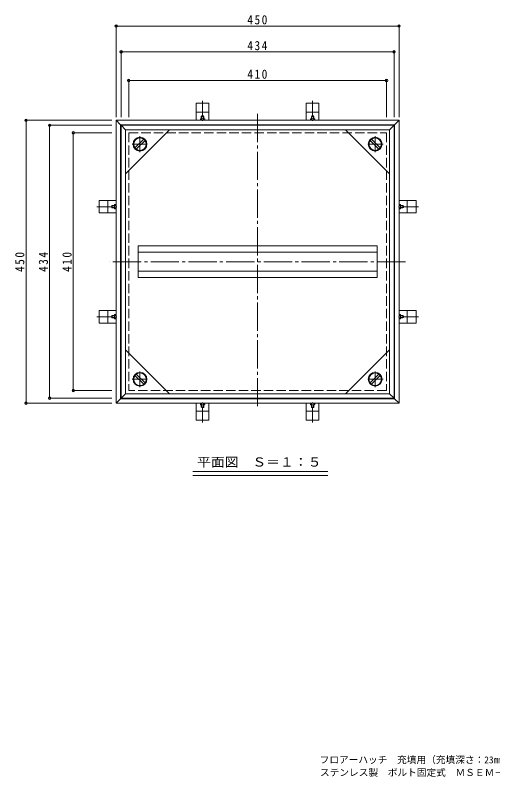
# Model space of a CAD drawing. Units: millimetres on the paper, enlarged 2 times, with parts at other scales. Extents: x -360 to 315, y -273 to 219.
# Drawn here: x -360.1 to -56.3, y -272.8 to 211.7 of the extents above; entities that cross this region are included whole.
import ezdxf
from ezdxf.enums import TextEntityAlignment as Align

# ---------------------------------------------------------------- set-up
doc = ezdxf.new("R2010")
doc.units = ezdxf.units.MM
doc.header["$LTSCALE"] = 2
doc.header["$PDMODE"] = 32
doc.header["$PDSIZE"] = 1.6
for name, pattern in [('CHAIN1', [8, 5, -1, 1, -1]), ('CHAIN2', [12, 9, -1, 1, -1]), ('DASHED3', [4, 3, -1])]:
    doc.linetypes.add(name, pattern=pattern)
for name, color, linetype, lineweight in [('0-1', 2, 'Continuous', 9), ('0-2', 3, 'Continuous', 9), ('0-4', 7, 'Continuous', 9)]:
    doc.layers.add(name, color=color, linetype=linetype, lineweight=lineweight)
doc.layers.add('F-4', color=7, linetype='Continuous')
doc.layers.add('F-5', color=7, linetype='Continuous')
doc.styles.add('ＭＳ ゴシック', font='')
doc.styles.get('ＭＳ ゴシック').set_extended_font_data('MS Gothic')

msp = doc.modelspace()

# ---------------------------------------------------------------- linework, layer by layer
at = {"layer": '0-1'}
for p, q in [((-236.946, 155.692), (-244.946, 155.692)), ((-244.946, 155.692), (-244.946, 144.892)), ((-236.946, 155.692), (-236.946, 144.892)), ((-174.946, 155.692), (-166.946, 155.692)), ((-174.946, 155.692), (-174.946, 144.892)), ((-166.946, 155.692), (-166.946, 144.892)), ((-236.946, 150.092), (-244.946, 150.092)), ((-242.346, 145.692), (-242.346, 144.892)), ((-241.986, 145.892), (-239.906, 145.892)), ((-241.746, 147.347), (-241.466, 147.627)), ((-241.746, 147.347), (-240.146, 147.347)), ((-241.746, 147.347), (-241.746, 145.892)), ((-241.625, 145.692), (-241.625, 144.892)), ((-241.466, 147.627), (-240.426, 147.627)), ((-241.466, 147.627), (-241.466, 145.892)), ((-240.426, 147.627), (-240.146, 147.347)), ((-240.426, 147.627), (-240.426, 145.892)), ((-240.267, 145.692), (-240.267, 144.892)), ((-240.146, 147.347), (-240.146, 145.892)), ((-239.546, 145.692), (-239.546, 144.892)), ((-174.946, 150.092), (-166.946, 150.092)), ((-172.346, 145.692), (-172.346, 144.892)), ((-169.906, 145.892), (-171.986, 145.892)), ((-171.466, 147.627), (-171.746, 147.347)), ((-170.146, 147.347), (-171.746, 147.347)), ((-171.746, 147.347), (-171.746, 145.892)), ((-171.625, 145.692), (-171.625, 144.892)), ((-170.426, 147.627), (-171.466, 147.627)), ((-171.466, 147.627), (-171.466, 145.892)), ((-170.146, 147.347), (-170.426, 147.627)), ((-170.426, 147.627), (-170.426, 145.892)), ((-170.267, 145.692), (-170.267, 144.892)), ((-170.146, 147.347), (-170.146, 145.892)), ((-169.546, 145.692), (-169.546, 144.892)), ((-295.946, -35.108), (-295.946, 144.892)), ((-293.146, 142.092), (-295.946, 144.892)), ((-295.946, 144.892), (-115.946, 144.892)), ((-293.146, 142.092), (-118.746, 142.092)), ((-115.946, 144.892), (-118.746, 142.092)), ((-306.746, 85.892), (-306.746, 93.892)), ((-306.746, 93.892), (-295.946, 93.892)), ((-301.146, 85.892), (-301.146, 93.892)), ((-105.146, 93.892), (-115.946, 93.892)), ((-110.746, 85.892), (-110.746, 93.892)), ((-105.146, 85.892), (-105.146, 93.892)), ((-298.401, 90.692), (-298.681, 90.412)), ((-298.681, 90.412), (-298.681, 89.372)), ((-298.681, 90.412), (-296.946, 90.412)), ((-298.681, 89.372), (-298.401, 89.092)), ((-298.681, 89.372), (-296.946, 89.372)), ((-298.401, 90.692), (-298.401, 89.092)), ((-298.401, 90.692), (-296.946, 90.692)), ((-298.401, 89.092), (-296.946, 89.092)), ((-296.946, 90.932), (-296.946, 88.852)), ((-296.746, 91.292), (-295.946, 91.292)), ((-296.746, 90.571), (-295.946, 90.571)), ((-296.746, 89.213), (-295.946, 89.213)), ((-296.746, 88.492), (-295.946, 88.492)), ((-115.146, 91.292), (-115.946, 91.292)), ((-115.146, 90.571), (-115.946, 90.571)), ((-115.146, 89.213), (-115.946, 89.213)), ((-115.146, 88.492), (-115.946, 88.492)), ((-114.946, 90.932), (-114.946, 88.852)), ((-113.491, 90.692), (-114.946, 90.692)), ((-113.211, 90.412), (-114.946, 90.412)), ((-113.211, 89.372), (-114.946, 89.372)), ((-113.491, 89.092), (-114.946, 89.092)), ((-113.491, 90.692), (-113.491, 89.092)), ((-113.491, 90.692), (-113.211, 90.412)), ((-113.211, 89.372), (-113.491, 89.092)), ((-113.211, 90.412), (-113.211, 89.372)), ((-306.746, 85.892), (-295.946, 85.892)), ((-105.146, 85.892), (-115.946, 85.892)), ((-306.746, 23.892), (-306.746, 15.892)), ((-306.746, 23.892), (-295.946, 23.892)), ((-301.146, 23.892), (-301.146, 15.892)), ((-298.681, 20.412), (-298.401, 20.692)), ((-298.681, 19.372), (-298.681, 20.412)), ((-298.681, 20.412), (-296.946, 20.412)), ((-298.401, 19.092), (-298.401, 20.692)), ((-298.401, 20.692), (-296.946, 20.692)), ((-296.946, 18.852), (-296.946, 20.932)), ((-296.746, 21.292), (-295.946, 21.292)), ((-296.746, 20.571), (-295.946, 20.571)), ((-105.146, 23.892), (-115.946, 23.892)), ((-115.146, 21.292), (-115.946, 21.292)), ((-115.146, 20.571), (-115.946, 20.571)), ((-114.946, 18.852), (-114.946, 20.932)), ((-113.491, 20.692), (-114.946, 20.692)), ((-113.211, 20.412), (-114.946, 20.412)), ((-113.491, 19.092), (-113.491, 20.692)), ((-113.211, 20.412), (-113.491, 20.692)), ((-113.211, 19.372), (-113.211, 20.412)), ((-110.746, 23.892), (-110.746, 15.892)), ((-105.146, 23.892), (-105.146, 15.892)), ((-306.746, 15.892), (-295.946, 15.892)), ((-298.401, 19.092), (-298.681, 19.372)), ((-298.681, 19.372), (-296.946, 19.372)), ((-298.401, 19.092), (-296.946, 19.092)), ((-296.746, 19.213), (-295.946, 19.213)), ((-296.746, 18.492), (-295.946, 18.492)), ((-115.146, 19.213), (-115.946, 19.213)), ((-115.146, 18.492), (-115.946, 18.492)), ((-105.146, 15.892), (-115.946, 15.892)), ((-113.211, 19.372), (-114.946, 19.372)), ((-113.491, 19.092), (-114.946, 19.092)), ((-113.491, 19.092), (-113.211, 19.372)), ((-293.146, -32.308), (-295.946, -35.108)), ((-115.946, -35.108), (-118.746, -32.308)), ((-244.946, -45.908), (-244.946, -35.108)), ((-242.346, -35.908), (-242.346, -35.108)), ((-241.986, -36.108), (-239.906, -36.108)), ((-241.746, -37.563), (-241.746, -36.108)), ((-241.746, -37.563), (-240.146, -37.563)), ((-241.746, -37.563), (-241.466, -37.843)), ((-241.625, -35.908), (-241.625, -35.108)), ((-241.466, -37.843), (-241.466, -36.108)), ((-241.466, -37.843), (-240.426, -37.843)), ((-240.426, -37.843), (-240.426, -36.108)), ((-240.426, -37.843), (-240.146, -37.563)), ((-240.267, -35.908), (-240.267, -35.108)), ((-240.146, -37.563), (-240.146, -36.108)), ((-239.546, -35.908), (-239.546, -35.108)), ((-236.946, -45.908), (-236.946, -35.108)), ((-174.946, -45.908), (-174.946, -35.108)), ((-172.346, -35.908), (-172.346, -35.108)), ((-169.906, -36.108), (-171.986, -36.108)), ((-171.746, -37.563), (-171.746, -36.108)), ((-170.146, -37.563), (-171.746, -37.563)), ((-171.466, -37.843), (-171.746, -37.563)), ((-171.625, -35.908), (-171.625, -35.108)), ((-171.466, -37.843), (-171.466, -36.108)), ((-170.426, -37.843), (-171.466, -37.843)), ((-170.426, -37.843), (-170.426, -36.108)), ((-170.146, -37.563), (-170.426, -37.843)), ((-170.267, -35.908), (-170.267, -35.108)), ((-170.146, -37.563), (-170.146, -36.108)), ((-169.546, -35.908), (-169.546, -35.108)), ((-166.946, -45.908), (-166.946, -35.108)), ((-236.946, -40.308), (-244.946, -40.308)), ((-174.946, -40.308), (-166.946, -40.308)), ((-236.946, -45.908), (-244.946, -45.908)), ((-174.946, -45.908), (-166.946, -45.908))]:
    msp.add_line(p, q, dxfattribs=at)
at = {"layer": '0-1', "linetype": 'CHAIN1'}
for p, q in [((-240.946, 157.171), (-240.946, 144.449)), ((-170.946, 157.171), (-170.946, 144.449)), ((-308.225, 89.892), (-295.503, 89.892)), ((-103.666, 89.892), (-116.389, 89.892)), ((-308.225, 19.892), (-295.503, 19.892)), ((-103.666, 19.892), (-116.389, 19.892)), ((-240.946, -47.388), (-240.946, -34.665)), ((-170.946, -47.388), (-170.946, -34.665))]:
    msp.add_line(p, q, dxfattribs=at)
at = {"layer": '0-1', "linetype": 'DASHED3'}
for p, q in [((-287.946, 136.892), (-123.946, 136.892)), ((-287.946, 136.892), (-287.946, -27.108)), ((-123.946, 136.892), (-123.946, -27.108)), ((-123.946, -27.108), (-287.946, -27.108))]:
    msp.add_line(p, q, dxfattribs=at)
at = {"layer": '0-1'}
for points in [[(-115.946, 144.892), (-115.946, -35.108), (-295.946, -35.108)], [(-118.746, 142.092), (-118.746, -32.308), (-293.146, -32.308), (-293.146, 142.092)]]:
    msp.add_lwpolyline(points, dxfattribs=at)
for centre, radius, start, end in [((-241.986, 145.467), 0.425, 31.93629, 148.0667), ((-240.946, 144.638), 1.254, 57.19138, 122.80888), ((-239.906, 145.467), 0.425, 31.9333, 148.06371), ((-171.986, 145.467), 0.425, 31.93629, 148.0667), ((-170.946, 144.638), 1.254, 57.19112, 122.80862), ((-169.906, 145.467), 0.425, 31.9333, 148.06371), ((-296.521, 90.932), 0.425, 121.9333, 238.06371), ((-295.692, 89.892), 1.254, 147.19112, 212.80862), ((-296.521, 88.852), 0.425, 121.93629, 238.0667), ((-115.371, 90.932), 0.425, 301.93629, 58.0667), ((-116.2, 89.892), 1.254, 327.19138, 32.80888), ((-115.371, 88.852), 0.425, 301.9333, 58.06371), ((-296.521, 20.932), 0.425, 121.9333, 238.06371), ((-295.692, 19.892), 1.254, 147.19138, 212.80888), ((-115.371, 20.932), 0.425, 301.93629, 58.0667), ((-116.2, 19.892), 1.254, 327.19112, 32.80862), ((-296.521, 18.852), 0.425, 121.93629, 238.0667), ((-115.371, 18.852), 0.425, 301.9333, 58.06371), ((-241.986, -35.684), 0.425, 211.9333, 328.06371), ((-240.946, -34.854), 1.254, 237.19112, 302.80862), ((-239.906, -35.684), 0.425, 211.93629, 328.0667), ((-171.986, -35.684), 0.425, 211.9333, 328.06371), ((-170.946, -34.854), 1.254, 237.19138, 302.80888), ((-169.906, -35.684), 0.425, 211.93629, 328.0667)]:
    msp.add_arc(centre, radius, start, end, dxfattribs=at)
at = {"layer": '0-2', "linetype": 'CHAIN2'}
for p, q in [((-205.946, 148.892), (-205.946, -39.108)), ((-111.946, 54.892), (-299.946, 54.892))]:
    msp.add_line(p, q, dxfattribs=at)
at = {"layer": '0-2'}
for p, q in [((-292.746, 141.692), (-119.146, 141.692)), ((-292.746, -31.908), (-292.746, 141.692)), ((-119.146, 141.692), (-121.946, 138.892)), ((-289.946, 138.892), (-121.946, 138.892)), ((-289.946, 110.892), (-261.946, 138.892)), ((-121.946, 110.892), (-149.946, 138.892)), ((-278.374, 132.913), (-283.967, 127.32)), ((-277.525, 132.064), (-283.118, 126.471)), ((-128.774, 126.471), (-134.367, 132.064)), ((-127.925, 127.32), (-133.518, 132.913)), ((-281.946, 64.892), (-281.946, 44.892)), ((-129.946, 64.892), (-281.946, 64.892)), ((-129.946, 64.892), (-129.946, 44.892)), ((-129.946, 60.892), (-281.946, 60.892)), ((-129.946, 48.892), (-281.946, 48.892)), ((-129.946, 44.892), (-281.946, 44.892)), ((-289.946, -1.108), (-261.946, -29.108)), ((-121.946, -1.108), (-149.946, -29.108)), ((-278.374, -23.129), (-283.967, -17.536)), ((-277.525, -22.28), (-283.118, -16.687)), ((-128.774, -16.687), (-134.367, -22.28)), ((-127.925, -17.536), (-133.518, -23.129)), ((-289.946, -29.108), (-292.746, -31.908)), ((-119.146, -31.908), (-121.946, -29.108))]:
    msp.add_line(p, q, dxfattribs=at)
at = {"layer": '0-2', "linetype": 'CHAIN1'}
for p, q in [((-280.746, 124.682), (-280.746, 135.035)), ((-131.146, 124.682), (-131.146, 135.035)), ((-285.741, 129.692), (-276.168, 129.692)), ((-126.151, 129.692), (-135.724, 129.692)), ((-280.746, -14.899), (-280.746, -25.251)), ((-131.146, -14.899), (-131.146, -25.251)), ((-285.741, -19.908), (-276.168, -19.908)), ((-126.151, -19.908), (-135.724, -19.908))]:
    msp.add_line(p, q, dxfattribs=at)
at = {"layer": '0-2'}
for points in [[(-119.146, 141.692), (-119.146, -31.908), (-292.746, -31.908)], [(-289.946, -29.108), (-289.946, 138.892), (-292.746, 141.692)], [(-121.946, 138.892), (-121.946, -29.108), (-289.946, -29.108)]]:
    msp.add_lwpolyline(points, dxfattribs=at)
for centre, radius in [((-280.746, 129.692), 4.4), ((-280.746, 129.692), 4), ((-131.146, 129.692), 4.4), ((-131.146, 129.692), 4), ((-280.746, -19.908), 4.4), ((-280.746, -19.908), 4), ((-131.146, -19.908), 4.4), ((-131.146, -19.908), 4)]:
    msp.add_circle(centre, radius, dxfattribs=at)
at = {"layer": '0-4'}
for p, q in [((-295.946, 146.896), (-295.946, 205.441)), ((-295.946, 204.841), (-115.946, 204.841)), ((-115.946, 146.896), (-115.946, 205.441)), ((-292.746, 146.896), (-292.746, 189.01)), ((-119.146, 146.896), (-119.146, 189.01)), ((-292.746, 188.41), (-119.146, 188.41)), ((-287.946, 146.896), (-287.946, 170.819)), ((-287.946, 170.219), (-123.946, 170.219)), ((-123.946, 146.896), (-123.946, 170.819)), ((-298.661, 144.892), (-353.814, 144.892)), ((-353.214, -35.108), (-353.214, 144.892)), ((-298.661, 141.692), (-338.834, 141.692)), ((-338.234, -31.908), (-338.234, 141.692)), ((-298.661, 136.892), (-323.785, 136.892)), ((-323.185, -27.108), (-323.185, 136.892)), ((-298.661, -27.108), (-323.785, -27.108)), ((-298.661, -31.908), (-338.834, -31.908)), ((-298.661, -35.108), (-353.814, -35.108)), ((-247.213, -78.515), (-161.158, -78.515)), ((-247.213, -81.187), (-161.158, -81.187))]:
    msp.add_line(p, q, dxfattribs=at)
for p in [(-295.946, 204.841), (-115.946, 204.841), (-292.746, 188.41), (-119.146, 188.41), (-287.946, 170.219), (-123.946, 170.219), (-353.214, 144.892), (-338.234, 141.692), (-323.185, 136.892), (-323.185, -27.108), (-338.234, -31.908), (-353.214, -35.108)]:
    msp.add_point(p, dxfattribs=at)

# ---------------------------------------------------------------- texts
at = {"layer": '0-4', "color": 2, "style": 'ＭＳ ゴシック', "width": 1.1}
msp.add_text('平面図\u3000Ｓ＝１：５', height=5.865, dxfattribs=at).set_placement((-244.45, -77.228), align=Align.BOTTOM_LEFT)
at = {"layer": '0-4', "color": 2, "char_height": 5.865, "attachment_point": 7, "style": 'ＭＳ ゴシック'}
for s, insert in [('\\T1.27;\\W0.9;450', (-212.446, 205.841)), ('\\T1.27;\\W0.9;434', (-212.446, 189.41)), ('\\T1.27;\\W0.9;410', (-212.446, 171.219))]:
    msp.add_mtext(s, dxfattribs=dict(at, insert=insert))
at = {"layer": '0-4', "color": 2, "char_height": 5.865, "attachment_point": 7, "rotation": 90, "style": 'ＭＳ ゴシック'}
for s, insert in [('\\T1.27;\\W0.9;450', (-354.214, 48.392)), ('\\T1.27;\\W0.9;434', (-339.234, 48.392)), ('\\T1.27;\\W0.9;410', (-324.185, 48.392))]:
    msp.add_mtext(s, dxfattribs=dict(at, insert=insert))
at = {"layer": 'F-4', "style": 'ＭＳ ゴシック'}
msp.add_text('フロアーハッチ\u3000充填用（充填深さ：23mm）屋内外用\u3000密閉形（防水・防臭形）', height=4.399, dxfattribs=at).set_placement((-166.463, -265.58), align=Align.BOTTOM_LEFT)
at = {"layer": 'F-5', "style": 'ＭＳ ゴシック'}
msp.add_text('ステンレス製\u3000ボルト固定式\u3000ＭＳＥＭ－Ｍ－４５０', height=4.399, dxfattribs=at).set_placement((-166.249, -273.647), align=Align.BOTTOM_LEFT)

doc.saveas('drawing.dxf')
